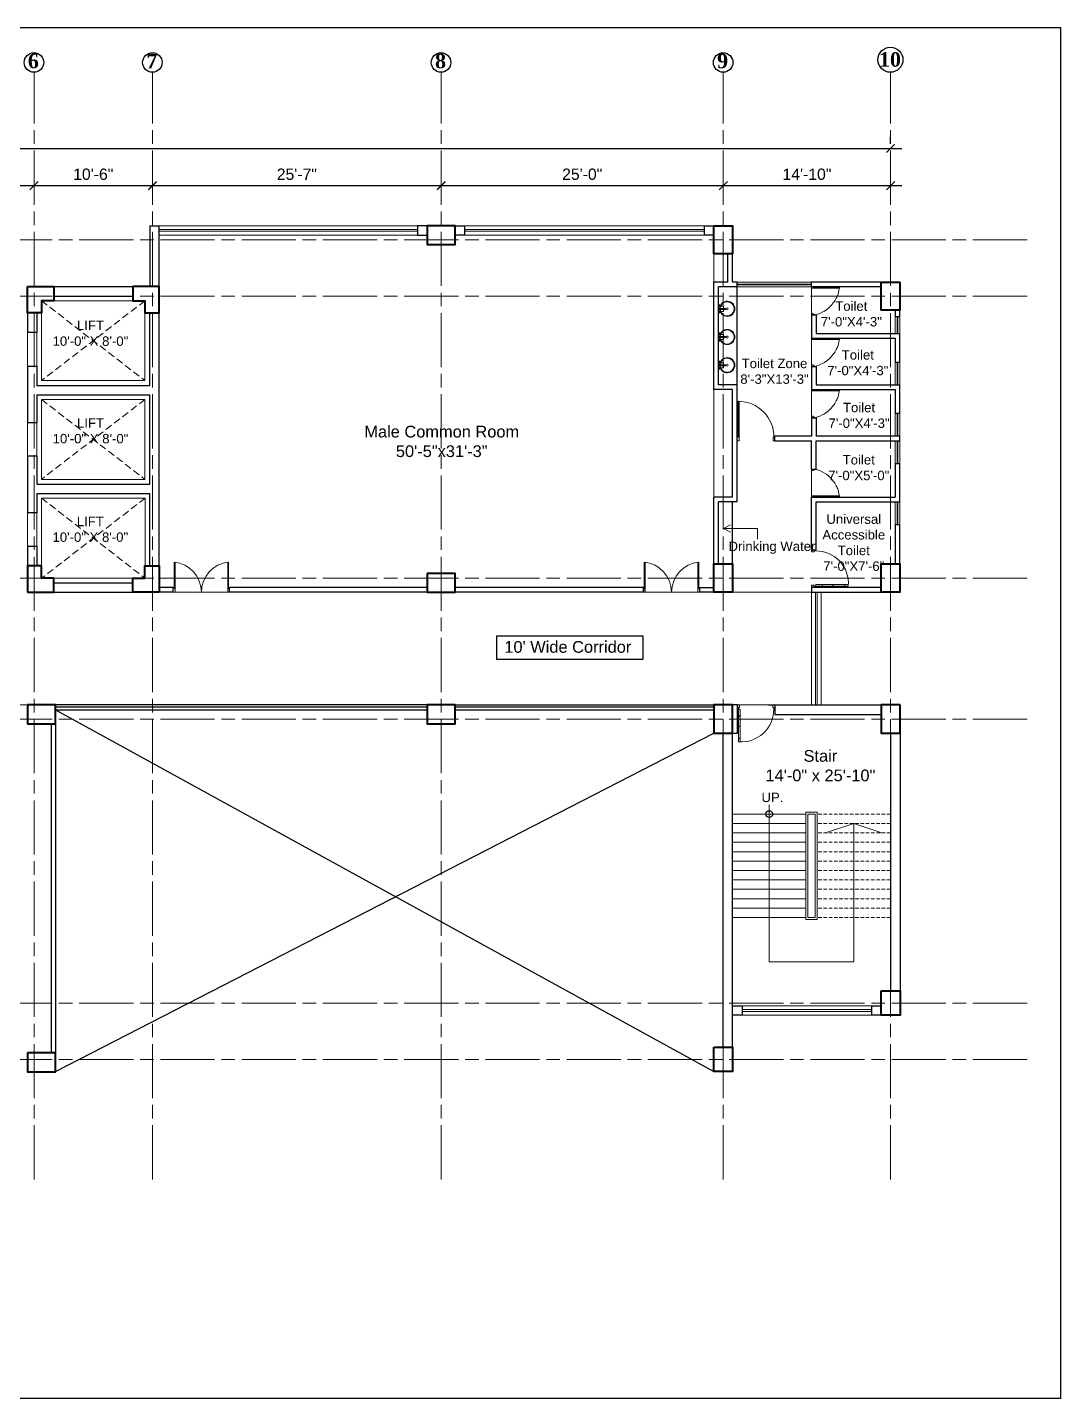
# Model space of a CAD drawing. Header units: inches. Extents: x -12 to 20935469, y -1604 to 24729220.
# Drawn here: x 20917940 to 20919038, y 24703583 to 24705041 of the extents above; entities that cross this region are included whole.
import ezdxf
from ezdxf import colors
from ezdxf.entities.mleader import LeaderData, LeaderLine
from ezdxf.math import Vec2, Vec3

# ---------------------------------------------------------------- set-up
doc = ezdxf.new("R2010")
doc.units = ezdxf.units.IN
doc.header["$LTSCALE"] = 0.03
doc.header["$MEASUREMENT"] = 0
doc.header["$PDMODE"] = 32
doc.header["$PDSIZE"] = 15
doc.linetypes.add('ACAD_ISO08W100', pattern=[36, 24, -3, 6, -3])
doc.linetypes.add('DASHED2', pattern=[0.375, 0.25, -0.125])
for name, color, linetype, lineweight in [('column', 1, 'Continuous', 40), ('Dim Line', 252, 'Continuous', 13), ('Door', 7, 'Continuous', 18), ('Dot', 253, 'Continuous', 0), ('Gas', 21, 'Continuous', 5), ('Glass Line', 252, 'Continuous', 9), ('Grid Line', 252, 'Continuous', 18), ('Hatch', 253, 'Continuous', 15), ('Main Wall', 7, 'Continuous', 30), ('RAIL', 23, 'Continuous', 13), ('STAIR', 46, 'Continuous', 15), ('TOILET FIXTURE', 142, 'Continuous', 5), ('wind.', 150, 'Continuous', 20)]:
    doc.layers.add(name, color=color, linetype=linetype, lineweight=lineweight)
doc.layers.add('FUR', color=251, linetype='Continuous')
doc.layers.add('TEXT', color=7, linetype='Continuous')
doc.styles.add('2', font='swisscl.ttf')
doc.styles.add('RomanS', font='arial.ttf', dxfattribs={"height": 12})
doc.styles.get("Standard").update_dxf_attribs({"font": 'timesbd.ttf'})
doc.dimstyles.new('Aec_Arch_I', dxfattribs={"dimscale": 96, "dimtxt": 12, "dimasz": 0.09375, "dimexe": 0.125, "dimexo": 0.125, "dimgap": 0.0625, "dimtad": 1, "dimdec": 0, "dimzin": 3, "dimdsep": 46, "dimlunit": 4, "dimtxsty": 'RomanS', "dimblk1": 'ARCHTICK', "dimblk2": 'ARCHTICK', "dimsah": 1, "dimcen": 0.09375, "dimdle": 0.125, "dimadec": 0, "dimazin": 0, "dimtfac": 0.75, "dimtdec": 0, "dimtmove": 2, "dimatfit": 3, "dimldrblk": 'ARCHTICK', "dimfxl": 1, "dimfrac": 1, "dimtolj": 1, "dimtzin": 0, "dimarcsym": 0})

# ---------------------------------------------------------------- blocks, each defined once
blk = doc.blocks.new('_ArchTick')
at = {"color": 0, "linetype": 'ByBlock', "lineweight": 35, "const_width": 0.15}
blk.add_lwpolyline([(-0.5, -0.5), (0.5, 0.5)], dxfattribs=at)
blk = doc.blocks.new('*D21')
at = {"layer": 'Defpoints', "color": 0, "transparency": 16777216}
for p in [(20831844.3, 24724578.2), (20832040.8, 24724578.2), (20832040.8, 24724578.2)]:
    blk.add_point(p, dxfattribs=at)
at = {"layer": 'Dim Line', "color": 0, "lineweight": -2, "transparency": 16777216}
for p, q in [((20831832.3, 24724578.2), (20832052.8, 24724578.2)), ((20831844.3, 24724566.2), (20831844.3, 24724566.2)), ((20832040.8, 24724566.2), (20832040.8, 24724566.2))]:
    blk.add_line(p, q, dxfattribs=at)
at = {"layer": 'Dim Line', "color": 0, "lineweight": -2, "transparency": 16777216, "xscale": 9, "yscale": 9, "zscale": 9, "rotation": 180}
blk.add_blockref('_ArchTick', (20831844.3, 24724578.2), dxfattribs=at)
at = {"layer": 'Dim Line', "color": 0, "lineweight": -2, "transparency": 16777216, "xscale": 9, "yscale": 9, "zscale": 9}
blk.add_blockref('_ArchTick', (20832040.8, 24724578.2), dxfattribs=at)
at = {"layer": 'Dim Line', "color": 0, "transparency": 16777216, "insert": (20831942.5, 24724590.3), "char_height": 12, "attachment_point": 5, "style": 'RomanS'}
blk.add_mtext('\\A1;16\'-5"', dxfattribs=at)
blk = doc.blocks.new('*D22')
at = {"layer": 'Defpoints', "color": 0, "transparency": 16777216}
for p in [(20832040.8, 24724578.2), (20832166.8, 24724578.2), (20832166.8, 24724578.2)]:
    blk.add_point(p, dxfattribs=at)
at = {"layer": 'Dim Line', "color": 0, "lineweight": -2, "transparency": 16777216}
for p, q in [((20832028.8, 24724578.2), (20832178.8, 24724578.2)), ((20832040.8, 24724566.2), (20832040.8, 24724566.2)), ((20832166.8, 24724566.2), (20832166.8, 24724566.2))]:
    blk.add_line(p, q, dxfattribs=at)
at = {"layer": 'Dim Line', "color": 0, "lineweight": -2, "transparency": 16777216, "xscale": 9, "yscale": 9, "zscale": 9, "rotation": 180}
blk.add_blockref('_ArchTick', (20832040.8, 24724578.2), dxfattribs=at)
at = {"layer": 'Dim Line', "color": 0, "lineweight": -2, "transparency": 16777216, "xscale": 9, "yscale": 9, "zscale": 9}
blk.add_blockref('_ArchTick', (20832166.8, 24724578.2), dxfattribs=at)
at = {"layer": 'Dim Line', "color": 0, "transparency": 16777216, "insert": (20832103.8, 24724590.3), "char_height": 12, "attachment_point": 5, "style": 'RomanS'}
blk.add_mtext('\\A1;10\'-6"', dxfattribs=at)
blk = doc.blocks.new('*D23')
at = {"layer": 'Defpoints', "color": 0, "transparency": 16777216}
for p in [(20832166.8, 24724578.2), (20832473.8, 24724578.2), (20832473.8, 24724578.2)]:
    blk.add_point(p, dxfattribs=at)
at = {"layer": 'Dim Line', "color": 0, "lineweight": -2, "transparency": 16777216}
for p, q in [((20832154.8, 24724578.2), (20832485.8, 24724578.2)), ((20832166.8, 24724566.2), (20832166.8, 24724566.2)), ((20832473.8, 24724566.2), (20832473.8, 24724566.2))]:
    blk.add_line(p, q, dxfattribs=at)
at = {"layer": 'Dim Line', "color": 0, "lineweight": -2, "transparency": 16777216, "xscale": 9, "yscale": 9, "zscale": 9, "rotation": 180}
blk.add_blockref('_ArchTick', (20832166.8, 24724578.2), dxfattribs=at)
at = {"layer": 'Dim Line', "color": 0, "lineweight": -2, "transparency": 16777216, "xscale": 9, "yscale": 9, "zscale": 9}
blk.add_blockref('_ArchTick', (20832473.8, 24724578.2), dxfattribs=at)
at = {"layer": 'Dim Line', "color": 0, "transparency": 16777216, "insert": (20832320.3, 24724590.3), "char_height": 12, "attachment_point": 5, "style": 'RomanS'}
blk.add_mtext('\\A1;25\'-7"', dxfattribs=at)
blk = doc.blocks.new('*D10')
at = {"layer": 'Defpoints', "color": 0, "transparency": 16777216}
for p in [(20832473.8, 24724578.2), (20832773.8, 24724578.2), (20832773.8, 24724578.2)]:
    blk.add_point(p, dxfattribs=at)
at = {"layer": 'Dim Line', "color": 0, "lineweight": -2, "transparency": 16777216}
blk.add_line((20832461.8, 24724578.2), (20832785.8, 24724578.2), dxfattribs=at)
at = {"layer": 'Dim Line', "color": 0, "lineweight": -2, "transparency": 16777216, "xscale": 9, "yscale": 9, "zscale": 9, "rotation": 180}
blk.add_blockref('_ArchTick', (20832473.8, 24724578.2), dxfattribs=at)
at = {"layer": 'Dim Line', "color": 0, "lineweight": -2, "transparency": 16777216, "xscale": 9, "yscale": 9, "zscale": 9}
blk.add_blockref('_ArchTick', (20832773.8, 24724578.2), dxfattribs=at)
at = {"layer": 'Dim Line', "color": 0, "transparency": 16777216, "insert": (20832623.8, 24724590.3), "char_height": 12, "attachment_point": 5, "style": 'RomanS'}
blk.add_mtext('\\A1;25\'-0"', dxfattribs=at)
blk = doc.blocks.new('*D11')
at = {"layer": 'Defpoints', "color": 0, "transparency": 16777216}
for p in [(20832773.8, 24724578.2), (20832951.8, 24724578.2), (20832951.8, 24724578.2)]:
    blk.add_point(p, dxfattribs=at)
at = {"layer": 'Dim Line', "color": 0, "lineweight": -2, "transparency": 16777216}
for p, q in [((20832761.8, 24724578.2), (20832963.8, 24724578.2)), ((20832951.8, 24724566.2), (20832951.8, 24724566.2))]:
    blk.add_line(p, q, dxfattribs=at)
at = {"layer": 'Dim Line', "color": 0, "lineweight": -2, "transparency": 16777216, "xscale": 9, "yscale": 9, "zscale": 9, "rotation": 180}
blk.add_blockref('_ArchTick', (20832773.8, 24724578.2), dxfattribs=at)
at = {"layer": 'Dim Line', "color": 0, "lineweight": -2, "transparency": 16777216, "xscale": 9, "yscale": 9, "zscale": 9}
blk.add_blockref('_ArchTick', (20832951.8, 24724578.2), dxfattribs=at)
at = {"layer": 'Dim Line', "color": 0, "transparency": 16777216, "insert": (20832862.8, 24724590.3), "char_height": 12, "attachment_point": 5, "style": 'RomanS'}
blk.add_mtext('\\A1;14\'-10"', dxfattribs=at)
blk = doc.blocks.new('*D13')
at = {"layer": 'Defpoints', "color": 0, "transparency": 16777216}
for p in [(20830948.3, 24724610.7), (20832951.8, 24724617.8), (20832951.8, 24724610.7)]:
    blk.add_point(p, dxfattribs=at)
at = {"layer": 'Dim Line', "color": 0, "lineweight": -2, "transparency": 16777216}
for p, q in [((20830948.3, 24724622.7), (20830948.3, 24724629.8)), ((20832951.8, 24724622.7), (20832951.8, 24724629.8)), ((20830936.3, 24724617.8), (20832963.8, 24724617.8))]:
    blk.add_line(p, q, dxfattribs=at)
at = {"layer": 'Dim Line', "color": 0, "lineweight": -2, "transparency": 16777216, "xscale": 9, "yscale": 9, "zscale": 9, "rotation": 180}
blk.add_blockref('_ArchTick', (20830948.3, 24724617.8), dxfattribs=at)
at = {"layer": 'Dim Line', "color": 0, "lineweight": -2, "transparency": 16777216, "xscale": 9, "yscale": 9, "zscale": 9}
blk.add_blockref('_ArchTick', (20832951.8, 24724617.8), dxfattribs=at)
at = {"layer": 'Dim Line', "color": 0, "transparency": 16777216, "insert": (20831950, 24724629.9), "char_height": 12, "attachment_point": 5, "style": 'RomanS'}
blk.add_mtext('\\A1;166\'-11"', dxfattribs=at)
blk = doc.blocks.new('Door_45')
at = {"layer": 'Door'}
for p, q in [((1.5, 5), (1.5, 44)), ((1.5, 40), (2.2, 40)), ((2.2, 40), (2.2, 39.5)), ((2.2, 39.5), (2.7, 39.5)), ((2.7, 39.5), (2.7, 40)), ((2.7, 40), (3.5, 40)), ((3.5, 44), (3.5, 5)), ((1.5, 25.8), (2.2, 25.8)), ((2.2, 25.8), (2.2, 25.3)), ((2.2, 25.3), (2.7, 25.3)), ((2.7, 25.8), (3.5, 25.8)), ((2.7, 25.3), (2.7, 25.8)), ((0, 0), (0, 5)), ((0, 5), (1.5, 5)), ((1.5, 12.6), (2.2, 12.6)), ((3.5, 5), (1.5, 5)), ((1.5, 5), (1.5, 3)), ((1.5, 3), (2.5, 3)), ((2.2, 12.6), (2.2, 13.1)), ((2.2, 13.1), (2.7, 13.1)), ((2.5, 3), (2.5, 0)), ((2.7, 13.1), (2.7, 12.6)), ((2.7, 12.6), (3.5, 12.6)), ((42.5, 3), (42.5, 0)), ((43.5, 3), (42.5, 3)), ((45, 5), (43.5, 5)), ((43.5, 5), (43.5, 3)), ((45, 0), (45, 5)), ((2.5, 0), (0, 0)), ((42.5, 0), (45, 0))]:
    blk.add_line(p, q, dxfattribs=at)
blk.add_arc((4.7, 5.3), 38.8, 359.6233, 94.6685, dxfattribs=at)
blk = doc.blocks.new('A$C36295410')
at = {"layer": 'Door'}
for p, q in [((1, 4), (1, 32)), ((2, 0), (2, 32)), ((58, 0), (58, 32)), ((59, 4), (59, 32)), ((1, 5), (0, 5)), ((2, 4), (1, 4)), ((58, 4), (59, 4)), ((59, 5), (60, 5)), ((2, 0), (0, 0)), ((58, 0), (60, 0))]:
    blk.add_line(p, q, dxfattribs=at)
for centre, start, end in [((-2.5, -0.3), 0.5906, 83.7783), ((62.5, -0.3), 96.2217, 179.4094)]:
    blk.add_arc(centre, 32.5, start, end, dxfattribs=at)
blk = doc.blocks.new('sssss-flat-876')
at = {"layer": 'Door', "linetype": 'Continuous', "ltscale": 3}
blk.add_line((3666.5, 84027.2), (3666.5, 84055.7), dxfattribs=at)
at = {"layer": 'Door', "linetype": 'Continuous', "ltscale": 3, "extrusion": (-7.21527e-09, -3.35624e-18, 1), "elevation": 0}
for points in [[(3666.5, 84057.2), (3666.5, 84055.7), (3668.4, 84055.7), (3668.4, 84056.5), (3670.2, 84056.5), (3670.2, 84057.2)], [(3668.4, 84055.7), (3696.2, 84055.7), (3696.2, 84056.5), (3668.4, 84056.5)]]:
    blk.add_lwpolyline(points, close=True, dxfattribs=at)
at = {"layer": 'Door', "linetype": 'Continuous', "ltscale": 3, "flags": 128}
blk.add_lwpolyline([(3670.2, 84027.2, 0.04096), (3675.5, 84028.9, 0.082496), (3684.9, 84034.8, 0.052187), (3689.7, 84040, 0.043988), (3692.9, 84045, 0.036571), (3694.8, 84049.6, 0.034751), (3695.9, 84054.2, 0.011435), (3696.2, 84055.7)], format="xyb", dxfattribs=at)
at = {"layer": 'Door', "linetype": 'Continuous', "ltscale": 3}
blk.add_lwpolyline([(3666.5, 84027.2), (3666.5, 84028.7), (3668.4, 84028.7), (3668.4, 84027.9), (3670.2, 84027.9), (3670.2, 84027.2)], close=True, dxfattribs=at)
blk = doc.blocks.new('7-flat-72')
at = {"layer": 'Glass Line', "color": 8, "ltscale": 20}
for p, q in [((-64478.7, 376960.5), (-64480.3, 376960.5)), ((-64480.3, 376959.5), (-64480.3, 376960.5)), ((-64480.3, 376959.5), (-64480.3, 376960.5)), ((-64478.7, 376959.5), (-64480.3, 376959.5)), ((-64480.3, 376959.1), (-64480.3, 376959.4)), ((-64478.7, 376959.4), (-64480.3, 376959.4)), ((-64478.7, 376959.1), (-64480.3, 376959.1)), ((-64480.2, 376959.4), (-64480.2, 376959.5)), ((-64480.1, 376959.5), (-64480.1, 376960.5)), ((-64479.9, 376959.5), (-64479.9, 376960.5)), ((-64479.5, 376959.5), (-64479.5, 376960.5)), ((-64479.1, 376959.5), (-64479.1, 376960.5)), ((-64478.9, 376959.5), (-64478.9, 376960.5)), ((-64478.9, 376959.4), (-64478.9, 376959.5)), ((-64478.8, 376959.5), (-64478.8, 376960.5)), ((-64478.7, 376959.5), (-64478.7, 376960.5)), ((-64478.7, 376959.1), (-64478.7, 376959.4)), ((-64475.1, 376959.4), (-64476.9, 376959.4)), ((-64476.9, 376959.1), (-64476.9, 376959.4)), ((-64475.1, 376959.1), (-64476.9, 376959.1)), ((-64476.6, 376959.4), (-64476.6, 376966.6)), ((-64475.5, 376966.6), (-64476.6, 376966.6)), ((-64475.5, 376959.4), (-64475.5, 376966.6)), ((-64475.1, 376959.1), (-64475.1, 376959.4)), ((-64473.3, 376960.5), (-64471.7, 376960.5)), ((-64473.3, 376959.5), (-64473.3, 376960.5)), ((-64473.3, 376959.5), (-64473.3, 376960.5)), ((-64473.3, 376959.5), (-64471.7, 376959.5)), ((-64473.3, 376959.1), (-64473.3, 376959.4)), ((-64473.3, 376959.4), (-64471.7, 376959.4)), ((-64473.3, 376959.1), (-64471.7, 376959.1)), ((-64473.1, 376959.5), (-64473.1, 376960.5)), ((-64473.1, 376959.4), (-64473.1, 376959.5)), ((-64472.9, 376959.5), (-64472.9, 376960.5)), ((-64472.5, 376959.5), (-64472.5, 376960.5)), ((-64472.1, 376959.5), (-64472.1, 376960.5)), ((-64471.9, 376959.5), (-64471.9, 376960.5)), ((-64471.9, 376959.4), (-64471.9, 376959.5)), ((-64471.8, 376959.5), (-64471.8, 376960.5)), ((-64471.7, 376959.5), (-64471.7, 376960.5)), ((-64471.7, 376959.1), (-64471.7, 376959.4))]:
    blk.add_line(p, q, dxfattribs=at)
blk.add_circle((-64476, 376968.4, 0), 1.08, dxfattribs=at)
for radius, start, end in [(8.1, 273.8334, 266.1883), (7.55, 274.115, 265.9068)]:
    blk.add_arc((-64476, 376968.4, 0), radius, start, end, dxfattribs=at)
blk = doc.blocks.new('SFSFSFS-flat-72')
at = {"layer": 'TOILET FIXTURE', "ltscale": 0.2}
blk.add_lwpolyline([(-3918.5, -3608.1), (-3918.5, -3602.7), (-3923.9, -3602.7), (-3923.9, -3608.1)], close=True, dxfattribs=at)
at = {"layer": 'TOILET FIXTURE', "ltscale": 20}
blk.add_blockref('7-flat-72', (60554.8, -380567.2), dxfattribs=at)
blk = doc.blocks.new('$D40')
at = {"layer": 'Door'}
for p, q in [((1, 4), (1, 42)), ((2, 0), (2, 42)), ((1, 5), (0, 5)), ((2, 0), (0, 0)), ((2, 4), (1, 4)), ((39, 4), (38, 4)), ((38, 4), (38, 0)), ((40, 0), (38, 0)), ((40, 5), (39, 5)), ((39, 5), (39, 4))]:
    blk.add_line(p, q, dxfattribs=at)
blk.add_arc((1, 4), 38, 0, 90, dxfattribs=at)
blk = doc.blocks.new('fff')
at = {"layer": 'Grid Line', "color": 252, "linetype": 'ACAD_ISO08W100', "lineweight": 9, "ltscale": 80, "true_color": 0x939598}
for p, q in [((20832040.8, 24723521.1), (20832040.8, 24724698.8)), ((20832166.8, 24723521.1), (20832166.8, 24724698.8)), ((20832473.8, 24723521.1), (20832473.8, 24724698.8)), ((20832773.8, 24723521.1), (20832773.8, 24724698.8)), ((20832951.8, 24723521.1), (20832951.8, 24724698.8)), ((20833096.9, 24724520.6), (20830726.1, 24724520.6)), ((20833096.9, 24724460.6), (20830726.1, 24724460.6)), ((20833096.9, 24724160.7), (20830726.1, 24724160.7)), ((20833096.9, 24724010.7), (20830726.1, 24724010.7)), ((20833096.9, 24723708.7), (20830726.1, 24723708.7)), ((20833096.9, 24723648.8), (20830726.1, 24723648.8))]:
    blk.add_line(p, q, dxfattribs=at)
at = {"layer": 'Dim Line'}
for base, p1, p2, picture, middle in [((20832951.7523, 24724617.8128), (20830948.3088, 24724610.7482), (20832951.7523, 24724610.7482), '*D13', (20831950.0306, 24724629.9397)), ((20832040.7792, 24724578.1666), (20831844.25, 24724578.1666), (20832040.7792, 24724578.1666), '*D21', (20831942.5146, 24724590.2934)), ((20832166.8, 24724578.2), (20832040.8, 24724578.2), (20832166.8, 24724578.2), '*D22', (20832103.8, 24724590.3)), ((20832473.8, 24724578.2), (20832166.8, 24724578.2), (20832473.8, 24724578.2), '*D23', (20832320.3, 24724590.3)), ((20832773.8, 24724578.2), (20832473.8, 24724578.2), (20832773.8, 24724578.2), '*D10', (20832623.8, 24724590.3)), ((20832951.8, 24724578.2), (20832773.8, 24724578.2), (20832951.8, 24724578.2), '*D11', (20832862.8, 24724590.3))]:
    dim = blk.add_linear_dim(base=base, p1=p1, p2=p2, dimstyle='Aec_Arch_I', dxfattribs=at)
    dim.commit()
    dim.dimension.update_dxf_attribs({"geometry": picture, "text_midpoint": middle})

msp = doc.modelspace()

# ---------------------------------------------------------------- linework, layer by layer
for p, q in [((20918694.6, 24704661), (20918694.6, 24704765.2)), ((20918867.5, 24704770.2), (20918867.5, 24704770.2)), ((20918689.6, 24704470.4), (20918689.6, 24704536.4)), ((20918778.6, 24704445.6), (20918773.6, 24704445.6)), ((20918364.7, 24704320.4), (20917969.7, 24704320.4)), ((20917969.7, 24704318.4), (20918364.7, 24704318.4)), ((20917969.7, 24704315.4), (20918364.7, 24704315.4)), ((20917969.7, 24704315.4), (20918669.7, 24703930.4)), ((20918394.7, 24704320.4), (20918669.7, 24704320.4)), ((20918394.7, 24704318.4), (20918669.7, 24704318.4)), ((20918394.7, 24704315.4), (20918669.7, 24704315.4)), ((20918727.5, 24704320.4), (20918829.7, 24704320.4)), ((20917969.7, 24703930.4), (20918669.7, 24704290.4))]:
    msp.add_line(p, q)
msp.add_lwpolyline([(20918594.1, 24704368.8), (20918438.9, 24704368.8), (20918438.9, 24704394.1), (20918594.1, 24704394.1)], close=True)
msp.add_circle((20918728.6, 24704204.3), 3.61)
at = {"layer": 'column', "lineweight": 40, "ltscale": 20}
for points in [[(20918364.7, 24704830.2), (20918364.7, 24704810.2), (20918394.7, 24704810.2), (20918394.7, 24704830.2)], [(20918669.6, 24704830.2), (20918689.6, 24704830.2), (20918689.6, 24704800.2), (20918669.6, 24704800.2)], [(20918847.5, 24704770.2), (20918867.5, 24704770.2), (20918867.5, 24704740.2), (20918847.5, 24704740.2)], [(20918669.6, 24704470.4), (20918689.6, 24704470.4), (20918689.6, 24704440.4), (20918669.6, 24704440.4)], [(20918847.5, 24704470.4), (20918867.5, 24704470.4), (20918867.5, 24704440.4), (20918847.5, 24704440.4)], [(20918364.7, 24704460.4), (20918364.7, 24704440.4), (20918394.7, 24704440.4), (20918394.7, 24704460.4)], [(20917939.7, 24704320.4), (20917939.7, 24704300.4), (20917969.7, 24704300.4), (20917969.7, 24704320.4)], [(20918364.7, 24704320.4), (20918364.7, 24704300.4), (20918394.7, 24704300.4), (20918394.7, 24704320.4)], [(20918689.7, 24704320.4), (20918669.7, 24704320.4), (20918669.7, 24704290.4), (20918689.7, 24704290.4)], [(20918867.7, 24704320.4), (20918847.7, 24704320.4), (20918847.7, 24704290.4), (20918867.7, 24704290.4)], [(20918847.7, 24704016.3), (20918867.7, 24704016.3), (20918867.7, 24703990.3), (20918847.7, 24703990.3)], [(20917939.7, 24703950.3), (20917939.7, 24703930.3), (20917969.7, 24703930.3), (20917969.7, 24703950.3)], [(20918669.7, 24703956.4), (20918689.7, 24703956.4), (20918689.7, 24703930.4), (20918669.7, 24703930.4)]]:
    msp.add_lwpolyline(points, close=True, dxfattribs=at)
for points in [[(20917939.7, 24704765.4), (20917967.7, 24704765.4), (20917967.7, 24704750.4), (20917954.7, 24704750.4), (20917954.7, 24704737.4), (20917939.7, 24704737.4), (20917939.7, 24704765.4)], [(20918079.7, 24704765.4), (20918051.7, 24704765.4), (20918051.7, 24704750.4), (20918064.7, 24704750.4), (20918064.7, 24704737.4), (20918079.7, 24704737.4), (20918079.7, 24704765.4)], [(20917939.7, 24704440.4), (20917967.7, 24704440.4), (20917967.7, 24704455.4), (20917954.7, 24704455.4), (20917954.7, 24704468.4), (20917939.7, 24704468.4), (20917939.7, 24704440.4)], [(20918079.7, 24704440.4), (20918051.7, 24704440.4), (20918051.7, 24704455.4), (20918064.7, 24704455.4), (20918064.7, 24704468.4), (20918079.7, 24704468.4), (20918079.7, 24704440.4)]]:
    msp.add_lwpolyline(points, dxfattribs=at)
at = {"layer": 'Defpoints'}
msp.add_lwpolyline([(20916599.6, 24705041.1), (20919038.4, 24705041.1), (20919038.4, 24703582.6), (20916599.6, 24703582.6)], close=True, dxfattribs=at)
at = {"layer": 'Dot', "linetype": 'DASHED2', "lineweight": 0, "ltscale": 1000}
for points in [[(20917954.6, 24704750.4), (20918064.7, 24704665.4), (20918064.7, 24704750.4), (20917954.6, 24704665.4)], [(20917954.6, 24704645.4), (20918064.7, 24704560.4), (20918064.7, 24704645.4), (20917954.6, 24704560.4)], [(20917954.7, 24704540.4), (20918064.8, 24704455.2), (20918064.8, 24704540.4), (20917954.7, 24704455.2)]]:
    msp.add_lwpolyline(points, dxfattribs=at)
at = {"layer": 'Gas', "color": 0, "lineweight": 5}
for points in [[(20917954.6, 24704665.4), (20918064.7, 24704665.4), (20918064.7, 24704750.4), (20917954.6, 24704750.4)], [(20917954.6, 24704560.4), (20918064.7, 24704560.4), (20918064.7, 24704645.4), (20917954.6, 24704645.4)], [(20917954.7, 24704455.2), (20918064.8, 24704455.2), (20918064.8, 24704540.4), (20917954.7, 24704540.4)], [(20918767.5, 24704206.3), (20918779.5, 24704206.3), (20918779.5, 24704092.3), (20918767.5, 24704092.3)], [(20918769.5, 24704204.3), (20918777.5, 24704204.3), (20918777.5, 24704094.3), (20918769.5, 24704094.3)]]:
    msp.add_lwpolyline(points, close=True, dxfattribs=at)
at = {"layer": 'Gas', "color": 0, "lineweight": 35}
msp.add_lwpolyline([(20917939.7, 24704440.4), (20917939.7, 24704440.4)], dxfattribs=at)
at = {"layer": 'Hatch', "lineweight": 5}
for p, q in [((20918669.6, 24704770.2), (20918669.6, 24704800.2)), ((20918669.6, 24704541.4), (20918669.6, 24704656))]:
    msp.add_line(p, q, dxfattribs=at)
at = {"layer": 'Hatch', "lineweight": 0}
msp.add_lwpolyline([(20918773.7, 24704320.4), (20918773.6, 24704440.5), (20918689.6, 24704440.4), (20917939.7, 24704440.4), (20917939.7, 24704755.4), (20917760, 24704755.2), (20917760, 24704440.4), (20916938.1, 24704440.5), (20916938.1, 24704320.5)], close=True, dxfattribs=at)
at = {"layer": 'Main Wall', "lineweight": 30}
for p, q in [((20918069.7, 24704830.2), (20918079.7, 24704830.2)), ((20918069.7, 24704830.2), (20918069.7, 24704765.4)), ((20918079.7, 24704468.4), (20918079.7, 24704830.2)), ((20918364.6, 24704830.2), (20918354.6, 24704830.2)), ((20918354.6, 24704830.2), (20918354.6, 24704820.2)), ((20918354.6, 24704820.2), (20918364.6, 24704820.2)), ((20918659.6, 24704830.2), (20918669.6, 24704830.2)), ((20918659.6, 24704820.2), (20918659.6, 24704830.2)), ((20918669.6, 24704820.2), (20918659.6, 24704820.2)), ((20918684.6, 24704770.2), (20918684.6, 24704800.2)), ((20918689.6, 24704770.2), (20918689.6, 24704800.2)), ((20917949.7, 24704765.4), (20918069.7, 24704765.4)), ((20918669.6, 24704656), (20918669.6, 24704770.2)), ((20918684.6, 24704770.2), (20918669.6, 24704770.2)), ((20918674.6, 24704661), (20918674.6, 24704765.2)), ((20918694.6, 24704765.2), (20918674.6, 24704765.2)), ((20918694.6, 24704770.2), (20918689.6, 24704770.2)), ((20918694.6, 24704765.2), (20918694.6, 24704770.2)), ((20918847.5, 24704770.2), (20918773.6, 24704770.2)), ((20918773.6, 24704765.2), (20918773.6, 24704770.2)), ((20918847.5, 24704765.2), (20918773.6, 24704765.2)), ((20917967.7, 24704755.4), (20918051.7, 24704755.4)), ((20918778.6, 24704735.2), (20918773.6, 24704735.2)), ((20918867.5, 24704733.6), (20918867.5, 24704740.2)), ((20917939.7, 24704716.9), (20917949.7, 24704716.9)), ((20918773.6, 24704710.6), (20918862.5, 24704710.6)), ((20918867.5, 24704685), (20918867.5, 24704715.6)), ((20917939.7, 24704680.9), (20917949.7, 24704680.9)), ((20918773.6, 24704680.6), (20918778.6, 24704680.6)), ((20917949.7, 24704660.4), (20918069.7, 24704660.4)), ((20918694.6, 24704661), (20918674.6, 24704661)), ((20918694.6, 24704606.4), (20918694.6, 24704661)), ((20918867.5, 24704630.4), (20918867.5, 24704661)), ((20917949.7, 24704650.4), (20918069.7, 24704650.4)), ((20918689.6, 24704656), (20918669.6, 24704656)), ((20918689.6, 24704541.4), (20918689.6, 24704656)), ((20918773.6, 24704656), (20918862.5, 24704656)), ((20918862.5, 24704656), (20918862.5, 24704630.4)), ((20918867.5, 24704630.4), (20918862.5, 24704630.4)), ((20917939.7, 24704620.9), (20917949.7, 24704620.9)), ((20918773.6, 24704626), (20918778.6, 24704626)), ((20918694.6, 24704536.4), (20918694.6, 24704606.4)), ((20918734.6, 24704601.4), (20918734.6, 24704606.4)), ((20918734.6, 24704601.4), (20918773.6, 24704601.4)), ((20918773.6, 24704571.4), (20918773.6, 24704601.4)), ((20918867.5, 24704606.4), (20918778.6, 24704606.4)), ((20918778.6, 24704601.4), (20918867.5, 24704601.4)), ((20918778.6, 24704571.4), (20918778.6, 24704601.4)), ((20918867.5, 24704601.4), (20918867.5, 24704606.4)), ((20917949.7, 24704584.9), (20917939.7, 24704584.9)), ((20918773.6, 24704571.4), (20918778.6, 24704571.4)), ((20918862.5, 24704577.4), (20918867.5, 24704577.4)), ((20918862.5, 24704577.4), (20918862.5, 24704541.4)), ((20918867.5, 24704536.4), (20918867.5, 24704577.4)), ((20917949.7, 24704555.4), (20918069.7, 24704555.4)), ((20917949.7, 24704545.4), (20918069.7, 24704545.4)), ((20918669.6, 24704470.4), (20918669.6, 24704541.4)), ((20918689.6, 24704541.4), (20918669.6, 24704541.4)), ((20918773.6, 24704485.6), (20918773.6, 24704541.4)), ((20918773.6, 24704541.4), (20918862.5, 24704541.4)), ((20918674.6, 24704470.4), (20918674.6, 24704536.4)), ((20918694.6, 24704536.4), (20918674.6, 24704536.4)), ((20918778.6, 24704485.6), (20918778.6, 24704536.4)), ((20918778.6, 24704536.4), (20918867.5, 24704536.4)), ((20917949.7, 24704524.9), (20917939.7, 24704524.9)), ((20918862.5, 24704512.4), (20918862.5, 24704470.4)), ((20918862.5, 24704512.4), (20918867.5, 24704512.4)), ((20918867.5, 24704470.4), (20918867.5, 24704512.4)), ((20917949.7, 24704488.9), (20917939.7, 24704488.9)), ((20918773.6, 24704485.6), (20918778.6, 24704485.6)), ((20917967.7, 24704440.4), (20918051.7, 24704440.4)), ((20918094.7, 24704445.4), (20918079.7, 24704445.4)), ((20918094.7, 24704440.4), (20918079.7, 24704440.4)), ((20918094.7, 24704440.4), (20918094.7, 24704445.4)), ((20918364.7, 24704445.4), (20918154.7, 24704445.4)), ((20918154.7, 24704440.4), (20918154.7, 24704445.4)), ((20918364.7, 24704440.4), (20918154.7, 24704440.4)), ((20918594.7, 24704445.5), (20918394.7, 24704445.5)), ((20918594.7, 24704440.4), (20918394.7, 24704440.4)), ((20918594.7, 24704445.5), (20918594.7, 24704440.4)), ((20918594.7, 24704440.4), (20918594.7, 24704445.5)), ((20918773.6, 24704445.6), (20918847.5, 24704445.6)), ((20918773.6, 24704445.6), (20918773.6, 24704440.5)), ((20918773.6, 24704440.5), (20918847.5, 24704440.5)), ((20918694.7, 24704320.4), (20918689.7, 24704320.4)), ((20918694.7, 24704290.4), (20918694.7, 24704320.4)), ((20918734.7, 24704320.4), (20918847.7, 24704320.4)), ((20918734.7, 24704320.4), (20918734.7, 24704310.4)), ((20918734.7, 24704310.4), (20918847.7, 24704310.4)), ((20917964.8, 24704300.4), (20917964.8, 24703950.3)), ((20917969.7, 24704300.4), (20917969.7, 24703950.3)), ((20918679.7, 24703956.4), (20918679.7, 24704290.4)), ((20918689.7, 24703956.4), (20918689.7, 24704290.4)), ((20918689.7, 24704290.4), (20918694.7, 24704290.4)), ((20918857.7, 24704290.4), (20918857.7, 24704016.3)), ((20918867.7, 24704290.4), (20918867.7, 24704016.3)), ((20918699.7, 24704000.5), (20918699.7, 24703990.5))]:
    msp.add_line(p, q, dxfattribs=at)
for points in [[(20918394.6, 24704830.2), (20918404.6, 24704830.2), (20918404.6, 24704820.3), (20918394.6, 24704820.3)], [(20917939.7, 24704737.4), (20917939.7, 24704716.9)], [(20917949.7, 24704737.4), (20917949.7, 24704716.9)], [(20918069.7, 24704660.4), (20918069.7, 24704737.4)], [(20918773.6, 24704735.2), (20918773.6, 24704710.6)], [(20918778.6, 24704735.2), (20918778.6, 24704715.6), (20918867.5, 24704715.6)], [(20918862.5, 24704740.2), (20918862.5, 24704733.6)], [(20918862.5, 24704733.6), (20918867.5, 24704733.6)], [(20918862.5, 24704710.6), (20918862.5, 24704685)], [(20917939.7, 24704680.9), (20917939.7, 24704620.9)], [(20917949.7, 24704680.9), (20917949.7, 24704660.4)], [(20918773.6, 24704680.6), (20918773.6, 24704656)], [(20918778.6, 24704680.6), (20918778.6, 24704661), (20918867.5, 24704661)], [(20918862.5, 24704685), (20918867.5, 24704685)], [(20917949.7, 24704650.4), (20917949.7, 24704620.9)], [(20918069.7, 24704555.4), (20918069.7, 24704650.4)], [(20918773.6, 24704626), (20918773.6, 24704606.4)], [(20918778.6, 24704626), (20918778.6, 24704606.4)], [(20918773.6, 24704606.4), (20918734.6, 24704606.4)], [(20917939.7, 24704584.9), (20917939.7, 24704524.9)], [(20917949.7, 24704584.9), (20917949.7, 24704555.4)], [(20917949.7, 24704545.4), (20917949.7, 24704524.9)], [(20918069.7, 24704468.4), (20918069.7, 24704545.4)], [(20917939.7, 24704488.9), (20917939.7, 24704468.4), (20917939.7, 24704468.4)], [(20917949.7, 24704488.9), (20917949.7, 24704468.4)], [(20917967.7, 24704450.4), (20918051.7, 24704450.4)], [(20918699.7, 24703990.5), (20918689.7, 24703990.5), (20918689.7, 24704000.5), (20918699.7, 24704000.5)], [(20918847.7, 24703990.5), (20918837.7, 24703990.5), (20918837.7, 24704000.5), (20918847.7, 24704000.5)]]:
    msp.add_lwpolyline(points, dxfattribs=at)
at = {"layer": 'Main Wall', "lineweight": 13}
for points in [[(20917939.7, 24704680.9), (20917949.7, 24704680.9), (20917949.7, 24704716.9), (20917939.7, 24704716.9)], [(20917939.7, 24704584.9), (20917949.7, 24704584.9), (20917949.7, 24704620.9), (20917939.7, 24704620.9)], [(20917939.7, 24704488.9), (20917949.7, 24704488.9), (20917949.7, 24704524.9), (20917939.7, 24704524.9)]]:
    msp.add_lwpolyline(points, close=True, dxfattribs=at)
at = {"layer": 'Main Wall', "lineweight": 30}
msp.add_lwpolyline([(20918654.7, 24704445.4), (20918669.7, 24704445.4), (20918669.7, 24704440.4), (20918654.7, 24704440.4)], close=True, dxfattribs=at)
at = {"layer": 'RAIL', "lineweight": 9}
for p, q in [((20918728.6, 24704214.1), (20918728.6, 24704047.3)), ((20918788.5, 24704184.3), (20918818.5, 24704194.3)), ((20918818.5, 24704047.3), (20918818.5, 24704194.3)), ((20918818.5, 24704194.3), (20918848.5, 24704184.3)), ((20918689.5, 24704184.3), (20918767.5, 24704184.3)), ((20918728.6, 24704047.3), (20918818.5, 24704047.3))]:
    msp.add_line(p, q, dxfattribs=at)
at = {"layer": 'STAIR', "color": 253, "lineweight": 5}
for p, q in [((20918680, 24704508.1), (20918687.3, 24704512.1)), ((20918680, 24704508.1), (20918716.2, 24704508.1)), ((20918680, 24704508.1), (20918687.3, 24704504.1)), ((20918716.2, 24704508.1), (20918716.2, 24704496.8))]:
    msp.add_line(p, q, dxfattribs=at)
at = {"layer": 'STAIR', "color": 32, "lineweight": 5}
for p, q in [((20918767.5, 24704204.3), (20918689.5, 24704204.3)), ((20918767.5, 24704194.3), (20918689.5, 24704194.3)), ((20918749.5, 24704184.3), (20918689.5, 24704184.3)), ((20918767.5, 24704174.3), (20918689.5, 24704174.3)), ((20918767.5, 24704164.3), (20918689.5, 24704164.3)), ((20918767.5, 24704154.3), (20918689.5, 24704154.3)), ((20918767.5, 24704144.3), (20918689.5, 24704144.3)), ((20918767.5, 24704134.3), (20918689.5, 24704134.3)), ((20918767.5, 24704124.3), (20918689.5, 24704124.3)), ((20918767.5, 24704114.3), (20918689.5, 24704114.3)), ((20918767.5, 24704104.3), (20918689.5, 24704104.3)), ((20918767.5, 24704094.3), (20918689.5, 24704094.3))]:
    msp.add_line(p, q, dxfattribs=at)
at = {"layer": 'STAIR', "color": 32, "linetype": 'DASHED2', "lineweight": 5, "ltscale": 500}
for p, q in [((20918857.5, 24704204.3), (20918779.5, 24704204.3)), ((20918857.5, 24704194.3), (20918779.5, 24704194.3)), ((20918857.5, 24704184.3), (20918779.5, 24704184.3)), ((20918857.5, 24704174.3), (20918779.5, 24704174.3)), ((20918857.5, 24704164.3), (20918779.5, 24704164.3)), ((20918857.5, 24704154.3), (20918779.5, 24704154.3)), ((20918857.5, 24704144.3), (20918779.5, 24704144.3)), ((20918857.5, 24704134.3), (20918779.5, 24704134.3)), ((20918857.5, 24704124.3), (20918779.5, 24704124.3)), ((20918857.5, 24704114.3), (20918779.5, 24704114.3)), ((20918857.5, 24704104.3), (20918779.5, 24704104.3)), ((20918857.5, 24704094.3), (20918779.5, 24704094.3))]:
    msp.add_line(p, q, dxfattribs=at)
at = {"layer": 'TEXT'}
for centre, radius in [((20917946.6, 24705003.8), 10.4), ((20918072.6, 24705003.8), 10.4), ((20918379.6, 24705003.8), 10.4), ((20918679.6, 24705003.8), 10.4), ((20918857.5, 24705006.7), 13.3)]:
    msp.add_circle(centre, radius, dxfattribs=at)
at = {"layer": 'wind.'}
for p, q in [((20918354.6, 24704830.2), (20918079.6, 24704830.2)), ((20918079.6, 24704826.3), (20918354.6, 24704826.3)), ((20918079.6, 24704824.3), (20918354.6, 24704824.3)), ((20918354.6, 24704820.2), (20918079.6, 24704820.2)), ((20918404.6, 24704830.2), (20918659.6, 24704830.2)), ((20918404.6, 24704826.3), (20918659.6, 24704826.3)), ((20918404.6, 24704824.3), (20918659.6, 24704824.3)), ((20918404.6, 24704820.3), (20918659.6, 24704820.2)), ((20918773.6, 24704770.2), (20918694.6, 24704770.2)), ((20918773.6, 24704768.2), (20918694.6, 24704768.2)), ((20918773.6, 24704767.2), (20918694.6, 24704767.2)), ((20918773.6, 24704765.2), (20918694.6, 24704765.2)), ((20918862.5, 24704606.4), (20918862.5, 24704630.4)), ((20918864.5, 24704606.4), (20918864.5, 24704630.4)), ((20918865.5, 24704606.4), (20918865.5, 24704630.4)), ((20918867.5, 24704606.4), (20918867.5, 24704630.4)), ((20918862.5, 24704577.4), (20918862.5, 24704601.4)), ((20918864.5, 24704577.4), (20918864.5, 24704601.4)), ((20918865.5, 24704577.4), (20918865.5, 24704601.4)), ((20918867.5, 24704577.4), (20918867.5, 24704601.4)), ((20918862.5, 24704512.4), (20918862.5, 24704536.4)), ((20918864.5, 24704512.4), (20918864.5, 24704536.4)), ((20918865.5, 24704512.4), (20918865.5, 24704536.4)), ((20918867.5, 24704512.4), (20918867.5, 24704536.4)), ((20918773.7, 24704320.4), (20918773.7, 24704440.5)), ((20918777.7, 24704320.4), (20918777.7, 24704440.5)), ((20918779.7, 24704320.4), (20918779.7, 24704440.5)), ((20918783.7, 24704320.4), (20918783.7, 24704440.5))]:
    msp.add_line(p, q, dxfattribs=at)
at = {"layer": 'wind.', "lineweight": 5}
for p, q in [((20918862.5, 24704715.6), (20918862.5, 24704733.6)), ((20918864.5, 24704715.6), (20918864.5, 24704733.6)), ((20918865.5, 24704715.6), (20918865.5, 24704733.6)), ((20918867.5, 24704715.6), (20918867.5, 24704733.6)), ((20918862.5, 24704661), (20918862.5, 24704685)), ((20918864.5, 24704661), (20918864.5, 24704685)), ((20918865.5, 24704661), (20918865.5, 24704685)), ((20918867.5, 24704661), (20918867.5, 24704685)), ((20918837.7, 24704000.5), (20918699.7, 24704000.5)), ((20918837.7, 24703996.5), (20918699.7, 24703996.5)), ((20918837.7, 24703994.5), (20918699.7, 24703994.5)), ((20918837.7, 24703990.5), (20918699.7, 24703990.5))]:
    msp.add_line(p, q, dxfattribs=at)

# ---------------------------------------------------------------- block references
msp.add_blockref('fff', (85905.9, -19705.4))
at = {"layer": 'Door', "ltscale": 20}
for p in [(20915107, 24620708), (20915107, 24620653.4), (20915107, 24620598.8)]:
    msp.add_blockref('sssss-flat-876', p, dxfattribs=at)
at = {"layer": 'Door'}
msp.add_blockref('$D40', (20918694.6, 24704601.4), dxfattribs=at)
at = {"layer": 'Door', "ltscale": 20, "xscale": -1, "rotation": 180}
msp.add_blockref('sssss-flat-876', (20915107, 24788598.6), dxfattribs=at)
at = {"layer": 'Door', "color": 250, "ltscale": 20, "xscale": -0.8888888888759539, "yscale": 0.8888888888759539, "zscale": 0.8888888888759539}
for p, rotation in [((20918773.6, 24704445.6), 270), ((20918694.7, 24704320.3), 180)]:
    msp.add_blockref('Door_45', p, dxfattribs=dict(at, rotation=rotation))
at = {"layer": 'FUR'}
for p in [(20918094.7, 24704440.4), (20918594.7, 24704440.4)]:
    msp.add_blockref('A$C36295410', p, dxfattribs=at)
at = {"layer": 'TOILET FIXTURE', "ltscale": 20, "xscale": -1, "rotation": 270}
for p in [(20922282.7, 24708663), (20922282.7, 24708633), (20922282.7, 24708603)]:
    msp.add_blockref('SFSFSFS-flat-72', p, dxfattribs=at)

# ---------------------------------------------------------------- texts
at = {"layer": 'TEXT', "char_height": 15.44, "width": 227.458, "attachment_point": 8, "rotation": 0}
for s, insert in [('\\A1;6', (20917946, 24704997.5)), ('\\A1;7', (20918072, 24704997.5)), ('\\A1;8', (20918379, 24704997.5)), ('\\A1;9', (20918679, 24704997.5)), ('\\A1;10', (20918857, 24704999.1))]:
    msp.add_mtext(s, dxfattribs=dict(at, insert=insert))
at = {"layer": 'TEXT', "color": 30, "lineweight": 5, "ltscale": 20, "attachment_point": 2, "style": '2'}
for s, width, gutter_width, insert, char_height in [('{\\fArial|b0|i0|c0|p34;\\C0;Toilet \\P7\'-0"X4\'-3"}', 104.76, 0.5, (20918815.9, 24704749.7), 10), ('\\pxsm1;{\\fArial|b0|i0|c0|p34;\\C0;LIFT\\P10\'-0" X 8\'-0" }', 235.592, 0.75, (20918006.7, 24704729.1), 10), ('{\\fArial|b0|i0|c0|p34;\\C0;Toilet Zone\\P8\'-3"X13\'-3"}', 104.76, 0.5, (20918734.2, 24704688.7), 10), ('{\\fArial|b0|i0|c0|p34;\\C0;Toilet \\P7\'-0"X4\'-3"}', 104.76, 0.5, (20918822.8, 24704697.8), 10), ('{\\fArial|b0|i0|c0|p34;\\C0;Toilet \\P7\'-0"X4\'-3"}', 104.76, 0.5, (20918824.1, 24704641.8), 10), ('\\pxsm1;{\\fArial|b0|i0|c0|p34;\\C0;LIFT\\P10\'-0" X 8\'-0" }', 235.592, 0.75, (20918006.8, 24704625.4), 10), ('\\pxsm1,qc;{\\fArial|b0|i0|c0|p34;\\C0;Male Common Room\\P50\'-5"x31\'-3"}', 361.446, 0.5, (20918380.3, 24704617.4), 12.476), ('{\\fArial|b0|i0|c0|p34;\\C0;Toilet \\P7\'-0"X5\'-0"}', 104.76, 0.5, (20918823.8, 24704586.2), 10), ('\\pxsm1;{\\fArial|b0|i0|c0|p34;\\C0;LIFT\\P10\'-0" X 8\'-0" }', 235.592, 0.75, (20918006.6, 24704520.6), 10), ('{\\fArial|b0|i0|c0|p34;\\C0;Universal Accessible Toilet\\P7\'-0"X7\'-6"}', 88.036, 0.35, (20918818.5, 24704523.1), 10), ('\\pxsm1;{\\fArial|b0|i0|c0|p34;\\C0;Drinking Water }', 88.563, 0.282, (20918731.5, 24704494.2), 10), ("\\pxsm1,qc;{\\fArial|b0|i0|c0|p34;\\C0;10' Wide Corridor}", 227.89, 0.75, (20918514.4, 24704388.4), 12.476), ('\\pxsm1;{\\fArial|b0|i0|c0|p34;\\C0;Stair\\P14\'-0" x 25\'-10"  }', 196.046, 0.282, (20918783, 24704272.5), 12.476), ('{\\fArial|b0|i0|c0|p34;\\C0;UP.}', 104.76, 0.5, (20918732, 24704227.1), 10)]:
    msp.add_mtext_dynamic_manual_height_columns(s, width=width, gutter_width=gutter_width, heights=[0], dxfattribs=dict(at, insert=insert, char_height=char_height))

# ---------------------------------------------------------------- leaders
at = {"layer": 'TEXT', "lineweight": 5, "ltscale": 20}
ml = msp.add_multileader_mtext('Standard', dxfattribs=at)
ml.set_content('{\\fArial|b0|i0|c0|p34;\\C256;Fire Duct}', color=256)
ml.set_leader_properties()
ml.build(insert=Vec2(0, 0))
ml.multileader.update_dxf_attribs({"text_right_attachment_type": 6, "dogleg_length": 0.36, "arrow_head_size": 10})
ctx = ml.context
ctx.base_point, ctx.char_height, ctx.arrow_head_size, ctx.landing_gap_size, ctx.plane_origin = Vec3(20917734.8, 24704404.8), 10, 10, 0.09, Vec3(20917712.3, 24704452.7)
ctx.right_attachment = 6
notes = []
notes.append((ctx, [(0, (1, 1, 0), (20917712.3, 24704404.8), (1, 0), 22.5, [(0, [(20917712.3, 24704452.7)], 0, [])])]))
ctx.mtext.insert, ctx.mtext.width, ctx.mtext.defined_height, ctx.mtext.flow_direction = Vec3(20917734.9, 24704409.9), 232.704, 29.8, 5
for ctx, leaders in notes:
    for number, flags, end, landing, length, lines in leaders:
        leader = LeaderData()
        leader.index, (leader.has_last_leader_line, leader.has_dogleg_vector, leader.attachment_direction) = number, flags
        leader.last_leader_point, leader.dogleg_vector, leader.dogleg_length = Vec3(end), Vec3(landing), length
        for number, points, colour, breaks in lines:
            line = LeaderLine()
            line.index, line.vertices, line.color, line.breaks = number, Vec3.list(points), colors.encode_raw_color(colour), breaks
            leader.lines.append(line)
        ctx.leaders.append(leader)

doc.saveas('drawing.dxf')
